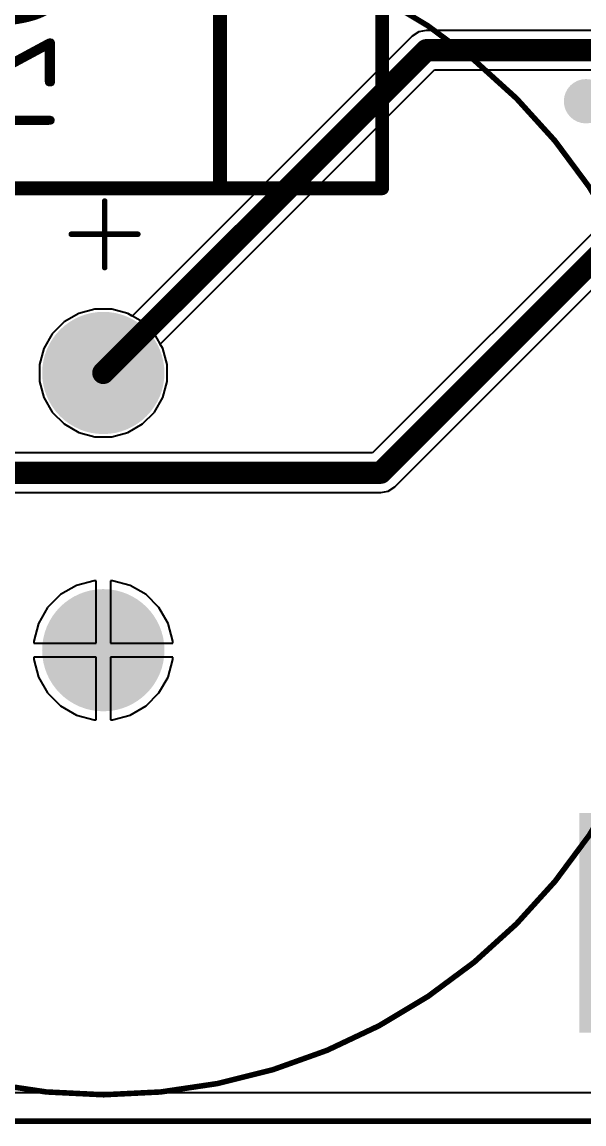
# Model space of a CAD drawing. Header units: millimetres. Extents: x 0 to 5337, y 0 to 5380.
# Drawn here: x 24.54 to 34.66, y -0.04 to 19.83 of the extents above; entities that cross this region are included whole.
import ezdxf

# ---------------------------------------------------------------- set-up
doc = ezdxf.new("R2010")
doc.units = ezdxf.units.MM
for name, color, linetype in [('BottomLayer', 5, 'Continuous'), ('BottomOverlay', 54, 'Continuous'), ('BottomSolder', 6, 'Continuous'), ('Mechanical2', 216, 'Continuous'), ('MultiLayer', 9, 'Continuous'), ('PadHoleLayer', 156, 'Continuous'), ('TopLayer', 1, 'Continuous'), ('TopOverlay', 2, 'Continuous'), ('TopSolder', 216, 'Continuous'), ('ViaHoleLayer', 16, 'Continuous')]:
    doc.layers.add(name, color=color, linetype=linetype)
doc.styles.add('GOST 26.008—85', font='', dxfattribs={"height": 0.2})
doc.styles.get('GOST 26.008—85').set_extended_font_data('GOST 26.008—85', bold=True)

msp = doc.modelspace()

# ---------------------------------------------------------------- hatches: boundary and pattern name
at = {"layer": 'BottomLayer'}
h = msp.add_hatch(color=5, dxfattribs=at)
edge = h.paths.add_edge_path()
edge.add_arc((34.7, 18.4), 0.4, 0, 360)
h = msp.add_hatch(color=5, dxfattribs=at)
edge = h.paths.add_edge_path()
edge.add_arc((26, 13.5), 1, 0, 360)
h = msp.add_hatch(color=5, dxfattribs=at)
edge = h.paths.add_edge_path()
edge.add_arc((26, 8.5), 1, 0, 360)
at = {"layer": 'BottomSolder'}
h = msp.add_hatch(color=6, dxfattribs=at)
edge = h.paths.add_edge_path()
edge.add_arc((26, 13.5), 1.102, 0, 360)
h = msp.add_hatch(color=6, dxfattribs=at)
edge = h.paths.add_edge_path()
edge.add_arc((26, 8.5), 1.102, 0, 360)
at = {"layer": 'MultiLayer'}
h = msp.add_hatch(color=9, dxfattribs=at)
edge = h.paths.add_edge_path()
edge.add_arc((26, 13.5), 1, 0, 360)
h = msp.add_hatch(color=9, dxfattribs=at)
edge = h.paths.add_edge_path()
edge.add_arc((26, 8.5), 1, 0, 360)
at = {"layer": 'PadHoleLayer'}
h = msp.add_hatch(color=156, dxfattribs=at)
edge = h.paths.add_edge_path()
edge.add_arc((26, 13.5), 0.55, 0, 360)
h = msp.add_hatch(color=156, dxfattribs=at)
edge = h.paths.add_edge_path()
edge.add_arc((26, 8.5), 0.55, 0, 360)
at = {"layer": 'TopLayer'}
h = msp.add_hatch(color=1, dxfattribs=at)
edge = h.paths.add_edge_path()
edge.add_arc((34.7, 18.4), 0.4, 0, 360)
h = msp.add_hatch(color=1, dxfattribs=at)
edge = h.paths.add_edge_path()
edge.add_arc((26, 13.5), 1, 0, 360)
h = msp.add_hatch(color=1, dxfattribs=at)
edge = h.paths.add_edge_path()
edge.add_arc((26, 8.5), 1, 0, 360)
at = {"layer": 'TopSolder'}
h = msp.add_hatch(color=216, dxfattribs=at)
edge = h.paths.add_edge_path()
edge.add_arc((26, 13.5), 1.102, 0, 360)
h = msp.add_hatch(color=216, dxfattribs=at)
edge = h.paths.add_edge_path()
edge.add_arc((26, 8.5), 1.102, 0, 360)
msp.add_hatch(color=216, dxfattribs=at).paths.add_polyline_path([(34.579, 1.6), (41.4, 1.6), (41.4, 5.564), (34.579, 5.564)])
at = {"layer": 'ViaHoleLayer'}
h = msp.add_hatch(color=16, dxfattribs=at)
edge = h.paths.add_edge_path()
edge.add_arc((34.7, 18.4), 0.2, 0, 360)

# ---------------------------------------------------------------- linework, layer by layer
at = {"layer": 'BottomLayer'}
for p, q in [((31.821, 19.678), (31.685, 19.651)), ((40.803, 19.678), (31.821, 19.678)), ((31.569, 19.573), (26.522, 14.527)), ((31.685, 19.651), (31.569, 19.573)), ((27.027, 14.022), (31.969, 18.964)), ((31.969, 18.964), (40.652, 18.964)), ((37.327, 18.532), (30.852, 12.057)), ((31.252, 11.448), (37.727, 17.923)), ((25.556, 14.572), (25.294, 14.42)), ((25.849, 14.65), (25.556, 14.572)), ((26.151, 14.65), (25.849, 14.65)), ((26.444, 14.572), (26.151, 14.65)), ((26.522, 14.527), (26.444, 14.572)), ((25.294, 14.42), (25.08, 14.206)), ((25.08, 14.206), (24.928, 13.944)), ((24.928, 13.944), (24.85, 13.651)), ((27.072, 13.944), (27.027, 14.022)), ((27.15, 13.651), (27.072, 13.944)), ((24.85, 13.651), (24.85, 13.349)), ((27.15, 13.349), (27.15, 13.651)), ((24.85, 13.349), (24.928, 13.056)), ((27.072, 13.056), (27.15, 13.349)), ((24.928, 13.056), (25.08, 12.794)), ((26.92, 12.794), (27.072, 13.056)), ((25.08, 12.794), (25.294, 12.58)), ((26.706, 12.58), (26.92, 12.794)), ((25.294, 12.58), (25.556, 12.428)), ((26.444, 12.428), (26.706, 12.58)), ((25.556, 12.428), (25.849, 12.35)), ((25.849, 12.35), (26.151, 12.35)), ((26.151, 12.35), (26.444, 12.428)), ((30.852, 12.057), (12.495, 12.057)), ((12.495, 11.343), (31, 11.343)), ((31, 11.343), (31.137, 11.37)), ((31.137, 11.37), (31.252, 11.448)), ((25.835, 9.754), (25.516, 9.669)), ((25.873, 9.754), (25.835, 9.754)), ((25.873, 8.627), (25.873, 9.754)), ((26.165, 9.754), (26.127, 9.754)), ((26.127, 9.754), (26.127, 8.627)), ((26.484, 9.669), (26.165, 9.754)), ((25.516, 9.669), (25.23, 9.503)), ((26.77, 9.503), (26.484, 9.669)), ((25.23, 9.503), (24.997, 9.27)), ((27.003, 9.27), (26.77, 9.503)), ((24.997, 9.27), (24.831, 8.984)), ((27.169, 8.984), (27.003, 9.27)), ((24.831, 8.984), (24.746, 8.665)), ((27.254, 8.665), (27.169, 8.984)), ((24.746, 8.665), (24.746, 8.627)), ((24.746, 8.627), (25.873, 8.627)), ((26.127, 8.627), (27.254, 8.627)), ((27.254, 8.627), (27.254, 8.665)), ((25.873, 8.373), (24.746, 8.373)), ((24.746, 8.373), (24.746, 8.335)), ((25.873, 7.246), (25.873, 8.373)), ((27.254, 8.373), (26.127, 8.373)), ((26.127, 8.373), (26.127, 7.246)), ((27.254, 8.335), (27.254, 8.373)), ((24.746, 8.335), (24.831, 8.016)), ((27.169, 8.016), (27.254, 8.335)), ((24.831, 8.016), (24.997, 7.73)), ((27.003, 7.73), (27.169, 8.016)), ((24.997, 7.73), (25.23, 7.497)), ((26.77, 7.497), (27.003, 7.73)), ((25.23, 7.497), (25.516, 7.331)), ((26.484, 7.331), (26.77, 7.497)), ((25.516, 7.331), (25.835, 7.246)), ((25.835, 7.246), (25.873, 7.246)), ((26.127, 7.246), (26.165, 7.246)), ((26.165, 7.246), (26.484, 7.331)), ((42.972, 0.516), (19.811, 0.516))]:
    msp.add_line(p, q, dxfattribs=at)
at = {"layer": 'BottomLayer', "const_width": 0.4}
for points in [[(26, 13.5), (31.821, 19.321)], [(31.821, 19.321), (41.048, 19.321)], [(31, 11.7), (37.58, 18.28)], [(11.4, 11.7), (31, 11.7)]]:
    msp.add_lwpolyline(points, dxfattribs=at)
at = {"layer": 'BottomLayer', "const_width": 0.2}
for points in [[(31.721, 19.321, 1), (31.921, 19.321, 1)], [(31.721, 19.321, 1), (31.921, 19.321, 1)], [(25.9, 13.5, 1), (26.1, 13.5, 1)], [(30.9, 11.7, 1), (31.1, 11.7, 1)], [(30.9, 11.7, 1), (31.1, 11.7, 1)]]:
    msp.add_lwpolyline(points, format="xyb", close=True, dxfattribs=at)
at = {"layer": 'BottomOverlay', "const_width": 0.25}
for points in [[(28.104, 40.3), (28.104, 16.958)], [(31.025, 16.831), (31.025, 40.3)], [(22.501, 16.831), (31.025, 16.831)]]:
    msp.add_lwpolyline(points, dxfattribs=at)
at = {"layer": 'BottomOverlay', "const_width": 0.125}
for points in [[(28.042, 16.958, 1), (28.167, 16.958, 1)], [(30.963, 16.831, 1), (31.088, 16.831, 1)], [(30.963, 16.831, 1), (31.088, 16.831, 1)]]:
    msp.add_lwpolyline(points, format="xyb", close=True, dxfattribs=at)
at = {"layer": 'Mechanical2', "const_width": 0.1}
msp.add_lwpolyline([(19.962, 0.006), (42.822, 0.006)], dxfattribs=at)
at = {"layer": 'TopLayer'}
for p, q in [((25.556, 14.572), (25.294, 14.42)), ((25.849, 14.65), (25.556, 14.572)), ((26.151, 14.65), (25.849, 14.65)), ((26.444, 14.572), (26.151, 14.65)), ((26.706, 14.42), (26.444, 14.572)), ((25.294, 14.42), (25.08, 14.206)), ((26.92, 14.206), (26.706, 14.42)), ((25.08, 14.206), (24.928, 13.944)), ((27.072, 13.944), (26.92, 14.206)), ((24.928, 13.944), (24.85, 13.651)), ((27.15, 13.651), (27.072, 13.944)), ((24.85, 13.651), (24.85, 13.349)), ((27.15, 13.349), (27.15, 13.651)), ((24.85, 13.349), (24.928, 13.056)), ((27.072, 13.056), (27.15, 13.349)), ((24.928, 13.056), (25.08, 12.794)), ((26.92, 12.794), (27.072, 13.056)), ((25.08, 12.794), (25.294, 12.58)), ((26.706, 12.58), (26.92, 12.794)), ((25.294, 12.58), (25.556, 12.428)), ((26.444, 12.428), (26.706, 12.58)), ((25.556, 12.428), (25.849, 12.35)), ((25.849, 12.35), (26.151, 12.35)), ((26.151, 12.35), (26.444, 12.428)), ((25.835, 9.754), (25.516, 9.669)), ((25.873, 9.754), (25.835, 9.754)), ((25.873, 8.627), (25.873, 9.754)), ((26.165, 9.754), (26.127, 9.754)), ((26.127, 9.754), (26.127, 8.627)), ((26.484, 9.669), (26.165, 9.754)), ((25.516, 9.669), (25.23, 9.503)), ((26.77, 9.503), (26.484, 9.669)), ((25.23, 9.503), (24.997, 9.27)), ((27.003, 9.27), (26.77, 9.503)), ((24.997, 9.27), (24.831, 8.984)), ((27.169, 8.984), (27.003, 9.27)), ((24.831, 8.984), (24.746, 8.665)), ((27.254, 8.665), (27.169, 8.984)), ((24.746, 8.665), (24.746, 8.627)), ((24.746, 8.627), (25.873, 8.627)), ((26.127, 8.627), (27.254, 8.627)), ((27.254, 8.627), (27.254, 8.665)), ((25.873, 8.373), (24.746, 8.373)), ((24.746, 8.373), (24.746, 8.335)), ((25.873, 7.246), (25.873, 8.373)), ((27.254, 8.373), (26.127, 8.373)), ((26.127, 8.373), (26.127, 7.246)), ((27.254, 8.335), (27.254, 8.373)), ((24.746, 8.335), (24.831, 8.016)), ((27.169, 8.016), (27.254, 8.335)), ((24.831, 8.016), (24.997, 7.73)), ((27.003, 7.73), (27.169, 8.016)), ((24.997, 7.73), (25.23, 7.497)), ((26.77, 7.497), (27.003, 7.73)), ((25.23, 7.497), (25.516, 7.331)), ((26.484, 7.331), (26.77, 7.497)), ((25.516, 7.331), (25.835, 7.246)), ((25.835, 7.246), (25.873, 7.246)), ((26.127, 7.246), (26.165, 7.246)), ((26.165, 7.246), (26.484, 7.331)), ((42.972, 0.516), (19.811, 0.516))]:
    msp.add_line(p, q, dxfattribs=at)
at = {"layer": 'TopOverlay'}
for points, const_width in [([(36.53, 11.008, 1), (15.48, 11.008, 1)], 0.1), ([(26, 16.6, 1), (26.05, 16.6, 1)], 0.05), ([(25.398, 16.002, 1), (25.448, 16.002, 1)], 0.05), ([(26.598, 16.002, 1), (26.648, 16.002, 1)], 0.05), ([(26, 15.4, 1), (26.05, 15.4, 1)], 0.05)]:
    msp.add_lwpolyline(points, format="xyb", close=True, dxfattribs=dict(at, const_width=const_width))
at = {"layer": 'TopOverlay', "const_width": 0.1}
for points in [[(26.025, 15.4), (26.025, 16.6)], [(25.423, 16.002), (26.623, 16.002)]]:
    msp.add_lwpolyline(points, dxfattribs=at)

# ---------------------------------------------------------------- texts
at = {"layer": 'BottomOverlay', "style": 'GOST 26.008—85', "text_generation_flag": 2}
msp.add_text('Вер. 1.0 2021', height=2, rotation=90, dxfattribs=at).set_placement((25.131, 30.293))

doc.saveas('drawing.dxf')
